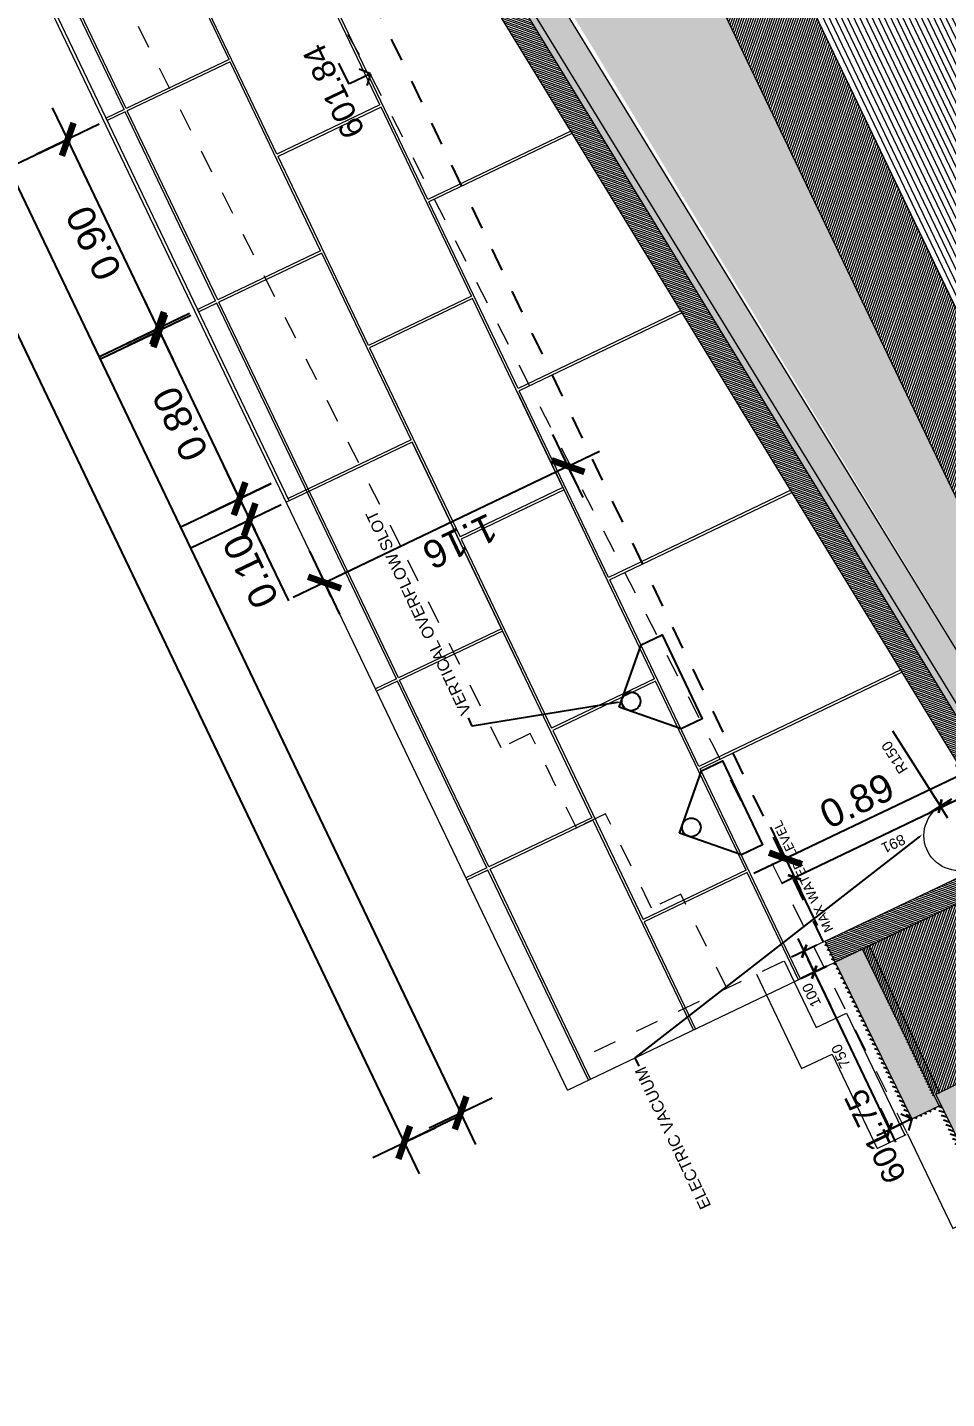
# Model space of a CAD drawing. Header units: metres. Extents: x 679304 to 680626, y 2747329 to 2750056.
# Drawn here: x 679438.01 to 679441.96, y 2747419.99 to 2747425.88 of the extents above; entities that cross this region are included whole.
import ezdxf
from ezdxf import colors
from ezdxf.entities.mleader import LeaderData, LeaderLine
from ezdxf.enums import TextEntityAlignment as Align
from ezdxf.math import Vec2, Vec3

# ---------------------------------------------------------------- set-up
doc = ezdxf.new("R2010")
doc.units = ezdxf.units.M
for name, pattern in [('Dash_2_', [0.25, 0.125, -0.125]), ('DASHEDX2', [1.5, 1, -0.5]), ('TRAZOS2', [9.524999999999999, 6.349999999999999, -3.174999999999999])]:
    doc.linetypes.add(name, pattern=pattern)
for name, color, linetype in [('00_WF_Return', 150, 'Continuous'), ('00_WF_Supply', 170, 'Continuous'), ('01-TX', 7, 'Continuous'), ('01-TX-Dimensions_1-25', 157, 'Continuous'), ('01-TX-Dimensions_1-50', 157, 'Continuous'), ('02-L-Water Level', 140, 'Continuous'), ('COTAUX', 7, 'Continuous')]:
    doc.layers.add(name, color=color, linetype=linetype)
for name, color, linetype, lineweight in [('02-L-projecció', 6, 'Continuous', 5), ('02-L-seccionat', 4, 'Continuous', 5), ('1-CM', 7, 'Continuous', 0), ('3-TR Formigó', 252, 'Continuous', 0), ('3-TR terra compactada', 45, 'Continuous', 0)]:
    doc.layers.add(name, color=color, linetype=linetype, lineweight=lineweight)
for name, color, linetype, lineweight, true_color in [('02-L-projecció 2', 251, 'Continuous', 5, 0x636363), ('03-TR-Paviment_08_Natural Stone Bleachers', 253, 'Continuous', 5, 0xafad9d), ('3-TR D formigó', 251, 'Continuous', 5, 0x666666), ('3-TR tot_u', 8, 'Continuous', 5, 0x787878)]:
    doc.layers.add(name, color=color, linetype=linetype, lineweight=lineweight, true_color=true_color)
doc.layers.add('EIT_3 TR sorra', color=9, linetype='Continuous', true_color=0xd8ceb0)
doc.styles.add('E200', font='verdana.ttf', dxfattribs={"height": 0.4})
doc.styles.get("Standard").update_dxf_attribs({"font": 'arial.ttf'})
doc.dimstyles.new('E20', dxfattribs={"dimscale": 0.03, "dimtxt": 1.5, "dimasz": 0.2, "dimexe": 0.1, "dimexo": 2.5, "dimgap": 1, "dimtad": 1, "dimdec": 0, "dimlfac": 1000, "dimzin": 0, "dimdsep": 46, "dimtxsty": 'Standard', "dimblk1": 'LINCOT200', "dimblk2": 'LINCOT200', "dimsah": 1, "dimcen": 0.1, "dimdle": 0.1, "dimclrt": 256, "dimadec": 0, "dimazin": 0, "dimtfac": 0.0153846153846154, "dimtdec": 0, "dimtofl": 0, "dimtmove": 0, "dimatfit": 3, "dimldrblk": 'LINCOT200', "dimfxl": 1, "dimtolj": 1, "dimtzin": 0, "dimarcsym": 0})
doc.dimstyles.new('E50', dxfattribs={"dimscale": 0.03, "dimtxt": 4, "dimasz": 0.5, "dimexe": 0.1, "dimexo": 15, "dimgap": 1, "dimtad": 1, "dimzin": 0, "dimdsep": 46, "dimtxsty": 'Standard', "dimblk1": 'LINCOT200', "dimblk2": 'LINCOT200', "dimsah": 1, "dimcen": 0.1, "dimdle": 0.1, "dimclrt": 256, "dimadec": 0, "dimazin": 0, "dimtfac": 0.0153846153846154, "dimtofl": 0, "dimtmove": 0, "dimatfit": 3, "dimldrblk": 'LINCOT200', "dimfxl": 1, "dimtolj": 1, "dimtzin": 0, "dimarcsym": 0})

# ---------------------------------------------------------------- blocks, each defined once
blk = doc.blocks.new('View P1')
at = {"layer": '02-L-Water Level', "linetype": 'Dash_2_', "ltscale": 0.35}
h = blk.add_hatch(dxfattribs=at)
h.set_pattern_fill('ANSI31', color=256, scale=0.005, angle=-1.44041e-10)
h.set_pattern_definition([(44.99999999985592, (6.385492097819223, 7.35263758540011), (-0.0112253201513082, 0.0112253201513647), [])])
h.paths.add_polyline_path([(7.620479269482103, 5.202912921014165), (8.070176804671064, 5.207383471223032), (8.07014343352057, 5.345918981971657), (8.520176215330139, 5.350259683009674), (8.520143198082224, 5.488745671378886), (8.970175974303856, 5.493086377772009), (8.970142956590278, 5.631572366374051), (9.42017573514022, 5.635913069973206), (9.420142717892304, 5.774399058575248), (9.870175498770548, 5.778739760777419), (9.870142481522635, 5.9172257489138), (10.32017526240088, 5.921566451115971), (10.32014224515296, 6.060052439252352), (11.16980552704021, 6.066770664174212), (11.16980657657585, 6.073745671807294), (10.31368651730008, 6.073745671341633), (10.3136865159031, 5.93874567156515), (9.863686516648158, 5.938745672030812), (9.863686518045142, 5.793745672012185), (9.413686515996233, 5.793745671546524), (9.41368651506491, 5.648745671993559), (8.963686515809968, 5.648745671527898), (8.963686518603936, 5.50374567127644), (8.513686514692381, 5.503745671509271), (8.513686513761058, 5.358745671956306), (8.0636865159031, 5.358745671723475), (8.063686516834421, 5.213745672403341), (7.612072023912332, 5.213694491889327), (7.611830907767648, 5.064055374103899), (7.620512287132441, 5.064187673153355)])
at = {"layer": '03-TR-Paviment_08_Natural Stone Bleachers'}
h = blk.add_hatch(dxfattribs=at)
h.set_pattern_fill('DASH', color=256, scale=0.0011, angle=233.4975340776049, style=0, double=1)
h.set_pattern_definition([(233.4975340776048, (6.900343364104628, 4.688292963197454), (0.000729841264191, -0.0048849200842065), [0.0034925, -0.0034925])])
h.paths.add_polyline_path([(10.32047783769667, 6.059633814496919), (10.32047805516049, 5.930064417421817), (11.070062934421, 5.936472024070098), (11.07006293348968, 6.066685746191069)])
h = blk.add_hatch(dxfattribs=at)
h.set_pattern_fill('DASH', color=256, scale=0.0011, angle=233.4975340776049, style=0, double=1)
h.set_pattern_definition([(233.4975340776048, (6.450343600939959, 4.545466272858902), (0.000729841264191, -0.0048849200842065), [0.0034925, -0.0034925])])
h.paths.add_polyline_path([(9.870478074997663, 5.916807124158367), (9.870478291530162, 5.787237727083265), (10.37158815935254, 5.791579478420317), (10.37045930605382, 5.92157457745634)])
at = {"layer": '3-TR D formigó'}
h = blk.add_hatch(dxfattribs=at)
h.set_pattern_fill('_USER', color=256, scale=0.008, angle=45.00369072610001, pattern_type=0)
h.set_pattern_definition([(45.0036907260999, (1.065019329544156, 7.281242575729265), (-0.0056572186258453, 0.0056564898496672), [])])
h.paths.add_polyline_path([(11.06988786999136, 6.066684098914265), (11.16988787101582, 6.066684098681434), (11.16988787194714, 5.175847615813836), (15.37871509697288, 5.611319712596014), (29.82757349871099, 7.331242577871307), (29.9132946911268, 7.332952586235478), (29.91329469066113, 7.240740440553054), (15.38976698648184, 5.511929299682378), (11.0698878695257, 5.064977574627846)])
at = {"layer": '3-TR Formigó'}
h = blk.add_hatch(dxfattribs=at)
h.set_pattern_fill('ANSI31', color=256, scale=0.003, angle=90, style=0)
h.set_pattern_definition([(135, (0, 0), (-0.0067351920908019, -0.0067351920908019), [])])
h.paths.add_polyline_path([(10.37042930629104, 5.936314188642427), (10.37138042366132, 5.761579691665247), (2.721591828856617, 3.33352572331205), (2.220879021566361, 3.333998373476788), (2.220548637211322, 2.633998685050755), (3.171591598540544, 2.633998685283586), (3.171591598540544, 3.266520275967195), (10.46590279601514, 5.58319235430099), (10.72050921013579, 5.58319235430099), (10.7205092087388, 4.736846190411597), (10.06946854665875, 4.736846192041411), (10.06946854479611, 4.386846191016957), (16.19224042538553, 4.386846191016957), (16.19224042491987, 4.73684619157575), (11.06946854433044, 4.736846190644428), (11.06988786999136, 5.93559415009804), (11.06970717618242, 5.935575471026822)])
at = {"layer": '3-TR terra compactada'}
h = blk.add_hatch(dxfattribs=at)
h.set_pattern_fill('LINE', color=256, scale=0.0075, angle=-115.5575462493455, style=0)
h.set_pattern_definition([(3.663787885e-05, (-26.97329562623054, -17.13623808929696), (-1.52269416e-08, 0.0238124999999951), [])])
h.paths.add_polyline_path([(34.41064929263666, 6.984919e-10), (34.41064929263666, 7.090219076024368), (29.92329468252137, 7.011460061883553), (29.92329468298704, 6.260207292158156), (27.12664042413235, 6.260207292158156), (27.12664042413235, 5.60941800288856), (21.65944042569027, 5.60941800312139), (21.65944042569027, 4.958628713386133), (16.19224042538553, 4.958628713851794), (16.19224042538553, 4.386846190784126), (10.06946854665875, 4.386846198001876), (10.06946854665875, 4.736846192041411), (10.72050920827314, 4.736846190877258), (10.72050921013579, 5.583192354766651), (10.46590279601514, 5.58319235430099), (3.171591598540544, 3.266520275967195), (3.171591598540544, 2.633998685283586), (2.220548637211322, 2.633998685050755), (2.220548637211322, 3.232379126129671), (2.219900731928646, 3.162678002379834), (1.845596873201429, 3.162678002147004), (-1.3969839e-09, 3.198383478680625), (0, 0)])
at = {"layer": '3-TR tot_u'}
h = blk.add_hatch(dxfattribs=at)
h.set_pattern_fill('AR-CONC', color=256, scale=0.00025, angle=90.26570526807288)
h.set_pattern_definition([(140.2657052680728, (0, 0), (0.003773512051171, 0.045564156536275), [0.0047625, -0.0523874999999999]), (85.2657052680729, (0, 0), (-0.0477228381134497, -0.0090322630912406), [0.00381, -0.0419101460424999]), (190.7171499680728, (0.0003144596703351, 0.0037970009725541), (-0.0439493241147581, 0.0365318933338943), [0.0040475022, -0.04452256115]), (136.4499052680729, (-0.0126998615451157, -5.88952098042e-05), (0.0101961924517977, 0.0678177734358656), [0.00714375, -0.0785812499999999]), (186.9012628780729, (-0.0118501875549555, 0.0055925811175257), (-0.0621311013960862, 0.059063540904658), [0.006071255785, -0.06678390204]), (81.44985643807293, (-0.0126998615451157, -5.88952098042e-05), (-0.0621311013930546, 0.0590635409080406), [0.0057149917675, -0.06286493298]), (111.2657052680728, (-0.0095543446950614, 0.0063057604711503), (0.0253902499171418, 0.0380217517896624), [0.0047625, -0.0523875]), (56.26570526807292, (-0.0095543446950614, 0.0063057604711503), (-0.0461181468089604, 0.0152368019337122), [0.00381, -0.0419099999999999]), (161.7171502680728, (-0.0074384910985827, 0.0094742397777736), (-0.0207278971290925, 0.0532585536377575), [0.0040475022, -0.0445224843999999]), (127.7657052680729, (0, 0), (-0.0211421131998809, 0.0006741133053304), [0, -0.0414019999999999, 0, -0.0425449999999999, 0, -0.0420687499999999]), (97.76570526807284, (0, 0), (-0.0251223420261615, 0.0165885912730877), [0, -0.024257, 0, -0.0404494999999999, 0, -0.01603375]), (57.76570526807287, (6.56698830426e-05, -0.0141603478696197), (0.0012749731281465, 0.0339039259358338), [0, -0.015875, 0, -0.0495299999999999, 0, -0.0657224999999999]), (47.76570526807288, (9.51159745455e-05, -0.0205102793406695), (-0.0065282885337372, 0.037002418844486), [0, -0.0206375, 0, -0.032893, 0, -0.0466725])])
h.paths.add_polyline_path([(29.91328940121457, 7.091812344035133), (29.91328144446015, 7.212658569449558), (15.39284863416105, 5.484215829055756), (11.06957543129101, 5.037311527179554), (11.06953251361847, 4.916667651152238), (15.40611090371385, 5.36494733323343)])
h = blk.add_hatch(dxfattribs=at)
h.set_pattern_fill('AR-CONC', color=256, scale=0.0008, angle=90.26570526807288)
h.set_pattern_definition([(140.2657052680728, (0, -0.0199999997857958), (0.0120752385637473, 0.1458053009160799), [0.01524, -0.1676399999999996]), (85.2657052680729, (0, -0.0199999997857958), (-0.152713081963039, -0.0289032418919699), [0.012192, -0.1341124673359998]), (190.7171499680728, (0.0010062674991786, -0.007849597139284), (-0.1406378371672258, 0.1169020586684617), [0.01295200704, -0.14247219568]), (136.4499052680729, (-0.0406395616009832, -0.0201884640846402), (0.0326278158457525, 0.21701687499477), [0.02286, -0.2514599999999996]), (186.9012628780729, (-0.0379205998033285, -0.0021037405822426), (-0.1988195244674759, 0.1890033308949055), [0.019428018512, -0.213708486528]), (81.44985643807293, (-0.0406395616009832, -0.0201884640846402), (-0.1988195244577748, 0.1890033309057298), [0.018287973656, -0.201167785536]), (111.2657052680728, (-0.0305739045143128, 0.0001784332562238), (0.0812487997348539, 0.1216696057269197), [0.01524, -0.16764]), (56.26570526807292, (-0.0305739045143128, 0.0001784332562238), (-0.1475780697886732, 0.0487577661878792), [0.012192, -0.1341119999999998]), (161.7171502680728, (-0.0238031707704067, 0.0103175670374185), (-0.0663292708130959, 0.1704273716408242), [0.01295200704, -0.1424719500799997]), (127.7657052680729, (0, -0.0199999997857958), (-0.0676547622396188, 0.0021571625770572), [0, -0.1324863999999998, 0, -0.1361439999999998, 0, -0.1346199999999998]), (97.76570526807284, (0, -0.0199999997857958), (-0.0803914944837167, 0.0530834920738807), [0, -0.0776223999999999, 0, -0.1294383999999997, 0, -0.051308]), (57.76570526807287, (0.0002101385034621, -0.0653131126891822), (0.0040799140100688, 0.1084925629946682), [0, -0.0508, 0, -0.1584959999999998, 0, -0.2103119999999998]), (47.76570526807288, (0.0003043711185455, -0.085632893955335), (-0.020890523307959, 0.1184077403023553), [0, -0.06604, 0, -0.1052576, 0, -0.149352])])
h.paths.add_polyline_path([(26.62664042552933, 5.959418002981692), (26.62664042506367, 6.610207291785627), (29.92329468205571, 6.610207293415442), (29.92329468205571, 6.991635184502229), (29.91329469159246, 6.991460061864927), (29.91328940121457, 7.091812344035133), (15.40611090231687, 5.344947333214804), (11.06953251361847, 4.916667651152238), (11.06946854433044, 4.73684619157575), (15.69224042585119, 4.736846193904057), (15.69224042538553, 5.308628713479265), (21.15944042615593, 5.308628713944926), (21.1594404252246, 5.959418002748861)])
at = {"layer": 'EIT_3 TR sorra'}
h = blk.add_hatch(dxfattribs=at)
h.set_pattern_fill('ANSI36', color=256, scale=0.001075, angle=0.6283595741102836, style=0, double=1)
h.set_pattern_definition([(45.62835957411023, (1.065019329544156, 7.281242575729265), (0.0017371882011194, 0.0066564220950894), [0.0085328125, -0.0017065625, 0, -0.0017065625])])
h.paths.add_polyline_path([(11.06989003578201, 5.064977798843756), (11.06956831598654, 5.03731079143472), (15.39284863416105, 5.484215829055756), (29.91328144446015, 7.212658569449558), (29.91329469066113, 7.240740440553054), (15.38976698648184, 5.511929299682378)])
h = blk.add_hatch(dxfattribs=at)
h.set_pattern_fill('ANSI36', color=256, scale=0.001075, angle=-0.0699202000800795, style=0, double=1)
h.set_pattern_definition([(44.93007979991986, (9.132890548091382, 7.609025154961273), (0.00181818086998, 0.0066347566856774), [0.0085328125000001, -0.0017065625, 0, -0.0017065625])])
h.paths.add_polyline_path([(10.32047633174807, 5.921147527871653), (10.37045930512249, 5.921574575593695), (10.3706043693237, 5.904869453748688), (11.07006293535232, 5.904161379905417), (11.070062934421, 5.936472024070098), (10.32047805516049, 5.930064417887479)])
at = {"layer": '02-L-projecció', "linetype": 'TRAZOS2', "ltscale": 0.01, "flags": 128}
blk.add_lwpolyline([(10.27013304131105, 6.103990859119221), (12.14889832306653, 6.137579037575051), (15.37425452005118, 6.220831928076222), (30.03857161896303, 7.340831927722319)], dxfattribs=at)
at = {"layer": '02-L-projecció'}
for points in [[(29.91328144446015, 7.212658569449558), (15.39284863416105, 5.484215829055756), (11.06886179745197, 5.03723775758408)], [(29.91328940121457, 7.091812344035133), (15.40611090371385, 5.36494733323343), (11.06952540017664, 4.916666915407404)], [(10.27013304131105, 6.103990859119221), (9.82013304112479, 6.103990859119221), (9.820133041590452, 5.958990859566256), (9.37013304233551, 5.958990858634933), (9.370133040938526, 5.81431568483822)]]:
    blk.add_lwpolyline(points, dxfattribs=at)
blk.add_circle((11.33138505695387, 5.352543014800176), 0.1499999999999999, dxfattribs=at)
at = {"layer": '02-L-projecció 2'}
for points in [[(11.06984042562544, 7.341242575319483), (11.06984042329713, 6.066684098681434)], [(11.06984042655676, 7.341138346353545), (29.91329469066113, 7.341242576949298)], [(11.06984042655676, 7.341138346353545), (11.06984042562544, 7.326138345757499)], [(12.06984043633565, 7.241144784726202), (12.06984043680131, 7.341143877943977)], [(12.08104043640196, 7.241145190550014), (12.08104043640196, 7.341143939876928)], [(12.96984043298289, 7.241177382180467), (12.96984043344855, 7.341148856095969)], [(12.98104043211788, 7.241177787538617), (12.98104043211788, 7.34114891802892)], [(13.86983951367438, 7.326156479539349), (13.86983951088041, 7.341153834480792)], [(13.86983959376812, 7.326156479539349), (27.16390963364393, 7.326242576120421)], [(13.86984042497352, 6.741242577088996), (13.86984042543918, 7.326156479539349)], [(13.88104042690247, 6.741242577554658), (13.88104042736813, 7.326156551716849)], [(14.76984042627737, 7.241242577088996), (14.76984042581171, 7.326242576586082)], [(14.78104042587801, 7.241242577088996), (14.78104042587801, 7.326242577051743)], [(15.68104042625054, 7.241242577088996), (15.68104042485356, 7.326242576586082)], [(15.69224042491987, 7.241242577088996), (15.69224042491987, 7.326242577051743)], [(11.06984042655676, 7.241108565591275), (12.06984043633565, 7.241144784726202)], [(11.06984042702243, 7.231242575449869), (12.06984043680131, 7.23124257591553)], [(12.06984043680131, 6.741242577088996), (12.06984043680131, 7.23124257591553)], [(12.08104043640196, 7.241145190550014), (12.96984043298289, 7.241177382180467)], [(12.08104043640196, 6.741242577088996), (12.08104043640196, 7.23124257591553)], [(12.08104043640196, 7.23124257591553), (12.96984043344855, 7.231242576614022)], [(12.96984043251723, 6.741242577088996), (12.96984043344855, 7.231242576381191)], [(12.9810404330492, 7.241177787771448), (14.76984042627737, 7.241242577088996)], [(12.98104043211788, 6.741242577554658), (12.98104043211788, 7.231242576381191)], [(12.98104043211788, 7.231242576381191), (14.76984042581171, 7.231242577079683)], [(14.76984042534605, 6.741242577088996), (14.76984042581171, 7.231242577079683)], [(14.78104042494669, 7.231242577312514), (15.68104042531922, 7.231242577312514)], [(14.78104042494669, 6.741242577088996), (14.78104042494669, 7.231242577312514)], [(14.78104042587801, 7.241242577088996), (15.68104042625054, 7.241242577088996)], [(15.68104042531922, 6.741242577088996), (15.68104042531922, 7.231242577312514)], [(15.69224042491987, 7.241242577088996), (16.5922404252924, 7.241242577088996)], [(15.69224042585119, 6.741242577554658), (15.69224042771384, 7.231242577778175)], [(15.69224042771384, 7.231242577778175), (16.5922404252924, 7.231242577312514)], [(12.06984043680131, 6.741242576623335), (11.06984042469412, 6.741204931633546)], [(11.58064042683691, 6.73124257591553), (11.06984042469412, 6.731223084731027)], [(11.58064042683691, 6.241242575692012), (11.58064042683691, 6.73124257591553)], [(11.59184042876586, 6.241242576623335), (11.59184042876586, 6.73124257591553)], [(12.49184042634442, 6.73124257591553), (11.5918404283002, 6.731242574984207)], [(12.96984043251723, 6.741242576856166), (12.08104043919593, 6.741242577554658)], [(12.49184042634442, 6.241242576157674), (12.49184042587876, 6.731242576846852)], [(12.50304042734206, 6.241242576623335), (12.50304042641073, 6.731242576381191)], [(13.40304042585194, 6.731242577312514), (12.50304042873904, 6.731242576381191)], [(12.98104043211788, 6.741242576623335), (13.86984042916447, 6.741242577554658)], [(13.40304042585194, 6.241242576623335), (13.40304042585194, 6.731242577312514)], [(14.31424042535946, 6.731242577778175), (13.41424042638391, 6.731242576846852)], [(13.41424042545259, 6.241242577088996), (13.41424042591825, 6.731242576846852)], [(13.88104042690247, 6.741242577554658), (14.76984042534605, 6.741242577088996)], [(14.31424042535946, 6.241242577787488), (14.31424042535946, 6.731242577778175)], [(14.32544042496011, 6.731242577312514), (15.22544042486697, 6.731242577312514)], [(14.32544042496011, 6.24124257848598), (14.32544042589143, 6.731242577778175)], [(14.78104042494669, 6.741242577088996), (15.68104042531922, 6.741242577088996)], [(15.22544042486697, 6.241242578020319), (15.22544042486697, 6.731242577778175)], [(15.23664042633027, 6.241242578020319), (15.23664042493328, 6.731242577778175)], [(15.2366404258646, 6.731242577312514), (16.13664042484015, 6.731242577079683)], [(15.69224042585119, 6.741242577554658), (16.5922404252924, 6.741242577088996)], [(11.06984042422846, 6.393666034797206), (10.71995513280853, 6.393666034098714), (10.71995513513684, 6.248666033847257), (10.26995513169095, 6.248666034545749), (10.26995513169095, 6.110330363269895)], [(11.06984042562544, 6.261666034581139), (10.85195513255894, 6.261666034115478), (10.85195513395592, 6.116666033165529), (10.26995513122529, 6.116666034329682)], [(11.0698404237628, 6.241242577554658), (11.58064042637124, 6.241242577787488)], [(11.0698404237628, 6.231242578243836), (12.06984043633565, 6.231242578709498)], [(11.59184042876586, 6.241242577088996), (12.49184042587876, 6.241242576157674)], [(12.0698404381983, 5.268962445901706), (12.06984043633565, 6.231242578709498)], [(12.08104043640196, 5.270121269160881), (12.08104043873027, 6.231242579175159)], [(12.08104043873027, 6.231242579175159), (12.96984043251723, 6.231242578709498)], [(12.50304042594507, 6.241242578020319), (13.40304042585194, 6.241242578020319)], [(12.96984043251723, 5.362082183128222), (12.96984043251723, 6.231242578709498)], [(12.98104043165222, 5.363241006387397), (12.98104043211788, 6.231242577778175)], [(12.98104043491185, 6.231242578709498), (13.86984043428674, 6.231242578709498)], [(13.41424042778089, 6.241242578020319), (14.31424042535946, 6.241242577787488)], [(13.86984042823314, 5.455201919889077), (13.86984042823314, 6.231242578243836)], [(13.88104042923078, 6.231242577778175), (14.76984042488038, 6.231242578243836)], [(13.88104042829946, 5.456360743613913), (13.88104042969644, 6.231242578709498)], [(14.32544042496011, 6.24124257848598), (15.22544042486697, 6.241242578020319)], [(14.76984042488038, 5.548321657115593), (14.76984042488038, 6.231242578243836)], [(14.78104042541235, 6.231242577778175), (15.68104042485356, 6.231242577778175)], [(14.78104042541235, 5.549480480840429), (14.78104042541235, 6.231242578243836)], [(15.23664042633027, 6.241242578020319), (16.13664042484015, 6.241242577787488)]]:
    blk.add_lwpolyline(points, dxfattribs=at)
at = {"layer": '02-L-projecció 2', "linetype": 'TRAZOS2', "ltscale": 0.01}
for points in [[(11.1698704645969, 6.534318688092753), (11.61999126058072, 6.538218674482777), (11.61995441839099, 6.677146107656881), (12.06999102095142, 6.681045311735942), (12.06995417829603, 6.819972802186384), (12.52129834750667, 6.824270641198381), (12.5199626320973, 6.962750524980947), (13.48763865791261, 6.978327420307323), (29.91329469159246, 7.331263793399557)], [(11.16988787148148, 6.066684098681434), (11.16988787148148, 7.231242575449869)], [(11.16987569956109, 6.393666034797206), (11.06984042422846, 6.393666034797206)], [(11.16988061321899, 6.261666034581139), (11.06984042562544, 6.261666034581139)]]:
    blk.add_lwpolyline(points, dxfattribs=at)
at = {"layer": '02-L-seccionat'}
for points in [[(11.06988786999136, 6.066684098914265), (11.16988787101582, 6.066684098681434), (11.16988787194714, 5.175847615813836), (15.37871509697288, 5.611319712596014), (29.82757349871099, 7.331242577871307), (29.9132946911268, 7.332952586235478), (29.91329469066113, 7.240740440553054), (15.38976698648184, 5.511929299682378), (11.0698878695257, 5.064977574627846)], [(10.32047783769667, 6.059633814496919), (10.32047805516049, 5.930064417421817), (11.070062934421, 5.936472024070098), (11.07006293348968, 6.066685746191069)], [(9.870478074997663, 5.916807124158367), (9.870478291530162, 5.787237727083265), (10.37158815935254, 5.791579478420317), (10.37045930605382, 5.92157457745634)]]:
    blk.add_lwpolyline(points, close=True, dxfattribs=at)
for points in [[(15.69224042585119, 4.736846193904057), (11.06946854433044, 4.73684619157575), (11.06988786999136, 5.915595650905743)], [(2.220548637211322, 3.33399868523702), (2.220548637211322, 2.633998685050755), (3.171591598540544, 2.633998685283586), (3.171591598540544, 3.266520275967195), (10.46590279601514, 5.58319235430099), (10.72050921013579, 5.583192354766651), (10.72050920827314, 4.736846190877258), (10.06946854665875, 4.736846192041411), (10.06946854433045, 4.386846191016957), (16.19224042538553, 4.386846190784126)]]:
    blk.add_lwpolyline(points, dxfattribs=at)
at = {"layer": '02-L-Water Level', "linetype": 'Dash_2_', "ltscale": 0.35, "flags": 128}
blk.add_lwpolyline([(11.16962469124701, 6.073784104082733), (15.75122801279, 6.073798722090677), (27.16390963317826, 7.014172795927152)], dxfattribs=at)
at = {"layer": '1-CM'}
for points in [[(10.32047805516049, 5.930064417421817), (10.32047708611935, 5.925045449519529), (10.32051085447892, 5.921147825894877)], [(11.07006293348968, 5.904150915564969), (10.3706043693237, 5.904869453748688), (10.37045930512249, 5.921574575593695)]]:
    blk.add_lwpolyline(points, dxfattribs=at)
at = {"layer": '02-L-Water Level', "linetype": 'Dash_2_', "ltscale": 0.35, "style": 'E200'}
blk.add_text('MAX WATER LEVEL', height=0.04, rotation=0.02288773773017, dxfattribs=at).set_placement((11.19875654995645, 6.011862425898685))
blk = doc.blocks.new('LINCOT200')
for p, q in [((0, -9.999961704014426), (0, 10.00003829598554)), ((3.695e-13, 3.82959855756e-05), (10.00000000000051, 3.82959855756e-05))]:
    blk.add_line(p, q)
at = {"const_width": 1.875}
blk.add_lwpolyline([(3.535533801624467, -3.535495714255787), (-3.535533950636761, 3.535572157214076)], dxfattribs=at)
at = {"layer": 'COTAUX'}
blk.add_line((0, 0), (-1.249999999999914, 0), dxfattribs=at)
blk = doc.blocks.new('*D102')
at = {"layer": '01-TX-Dimensions_1-50', "color": 0, "lineweight": -2, "transparency": 16777216}
for p, q in [((679431.7919391491, 2747438.120536662), (679431.5376119965, 2747437.99891493)), ((679439.6201104984, 2747421.104293712), (679431.5467897232, 2747437.986676901)), ((679439.8782024661, 2747421.211088908), (679439.6238753113, 2747421.089467176))]:
    blk.add_line(p, q, dxfattribs=at)
at = {"layer": 'DEFPOINTS', "color": 0, "transparency": 16777216}
for p in [(679432.1979076213, 2747438.314674756), (679431.5403184532, 2747438.000209184), (679440.2841709381, 2747421.405227003)]:
    blk.add_point(p, dxfattribs=at)
at = {"layer": '01-TX-Dimensions_1-50', "color": 0, "lineweight": -2, "transparency": 16777216, "xscale": 0.015, "yscale": 0.015, "zscale": 0.015}
for p, rotation in [((679431.5403184532, 2747438.000209184), 115.5575828872426), ((679439.6265817682, 2747421.090761429), 295.5575828872426)]:
    blk.add_blockref('LINCOT200', p, dxfattribs=dict(at, rotation=rotation))
at = {"layer": '01-TX-Dimensions_1-50', "transparency": 16777216, "insert": (679434.9186975202, 2747430.724015738), "char_height": 0.12, "attachment_point": 5, "rotation": 115.55758288724267}
blk.add_mtext('\\A1;18.74', dxfattribs=at)
blk = doc.blocks.new('*D103')
at = {"layer": '01-TX-Dimensions_1-50', "color": 0, "lineweight": -2, "transparency": 16777216}
for p, q in [((679432.98677372, 2747435.656748367), (679432.9652928245, 2747435.646475992)), ((679432.9744705509, 2747435.634237964), (679439.8621746168, 2747421.231136368)), ((679439.8875142995, 2747421.226627145), (679439.8659394302, 2747421.216309831))]:
    blk.add_line(p, q, dxfattribs=at)
at = {"layer": 'DEFPOINTS', "color": 0, "transparency": 16777216}
for p in [(679433.3927421921, 2747435.850886462), (679440.2934827717, 2747421.42076524), (679439.8686458867, 2747421.217604085)]:
    blk.add_point(p, dxfattribs=at)
at = {"layer": '01-TX-Dimensions_1-50', "color": 0, "lineweight": -2, "transparency": 16777216, "xscale": 0.015, "yscale": 0.015, "zscale": 0.015}
for p, rotation in [((679432.9679992809, 2747435.647770247), 115.5575828872426), ((679439.8686458867, 2747421.217604085), 295.5575828872426)]:
    blk.add_blockref('LINCOT200', p, dxfattribs=dict(at, rotation=rotation))
at = {"layer": '01-TX-Dimensions_1-50', "transparency": 16777216, "insert": (679435.7171129362, 2747429.687454133), "char_height": 0.12, "attachment_point": 5, "rotation": 115.55758288724267}
blk.add_mtext('\\A1;16.00', dxfattribs=at)
blk = doc.blocks.new('*D111')
at = {"layer": '01-TX-Dimensions_1-50', "color": 0, "lineweight": -2, "transparency": 16777216}
for p, q in [((679439.297763372, 2747423.502704953), (679440.3165120087, 2747423.989880516)), ((679440.3592936666, 2747423.935187466), (679440.331338545, 2747423.993645329)), ((679439.3134804666, 2747423.435069361), (679439.2855253436, 2747423.493527226))]:
    blk.add_line(p, q, dxfattribs=at)
at = {"layer": 'DEFPOINTS', "color": 0, "transparency": 16777216}
for p in [(679440.1651555713, 2747424.34115594), (679440.33004429, 2747423.996351786), (679439.1193423717, 2747423.841037834)]:
    blk.add_point(p, dxfattribs=at)
at = {"layer": '01-TX-Dimensions_1-50', "color": 0, "lineweight": -2, "transparency": 16777216, "xscale": 0.015, "yscale": 0.015, "zscale": 0.015}
for p, rotation in [((679440.330044291, 2747423.996351785), 25.55758288724264), ((679439.2842310895, 2747423.496233683), 205.5575828872426)]:
    blk.add_blockref('LINCOT200', p, dxfattribs=dict(at, rotation=rotation))
at = {"layer": '01-TX-Dimensions_1-50', "transparency": 16777216, "insert": (679439.8663239277, 2747423.673428361), "char_height": 0.12, "attachment_point": 5, "rotation": 205.55758288724263}
blk.add_mtext('\\A1;1.16', dxfattribs=at)
blk = doc.blocks.new('*D113')
at = {"layer": '01-TX-Dimensions_1-50', "color": 0, "lineweight": -2, "transparency": 16777216}
for p, q in [((679440.1474031385, 2747426.094804637), (679442.5758736307, 2747427.256122981)), ((679442.5796384437, 2747427.241296444), (679444.4173363732, 2747423.398426639)), ((679442.1924121222, 2747422.317819192), (679444.4265140997, 2747423.386188611))]:
    blk.add_line(p, q, dxfattribs=at)
at = {"layer": 'DEFPOINTS', "color": 0, "transparency": 16777216}
for p in [(679439.7414346666, 2747425.900666543), (679444.423807643, 2747423.384894356), (679441.7864436501, 2747422.123681098)]:
    blk.add_point(p, dxfattribs=at)
at = {"layer": '01-TX-Dimensions_1-50', "color": 0, "lineweight": -2, "transparency": 16777216, "xscale": 0.015, "yscale": 0.015, "zscale": 0.015}
for p, rotation in [((679442.573167174, 2747427.254828726), 115.5575828872426), ((679444.423807643, 2747423.384894356), 295.5575828872426)]:
    blk.add_blockref('LINCOT200', p, dxfattribs=dict(at, rotation=rotation))
at = {"layer": '01-TX-Dimensions_1-50', "transparency": 16777216, "insert": (679443.4161491, 2747425.280486559), "char_height": 0.12, "attachment_point": 5, "rotation": 115.55758288724267}
blk.add_mtext('\\A1;4.29', dxfattribs=at)
blk = doc.blocks.new('*D114')
at = {"layer": '01-TX-Dimensions_1-50', "color": 0, "lineweight": -2, "transparency": 16777216}
for p, q in [((679442.0435281165, 2747422.745428612), (679442.0663388009, 2747422.697728449)), ((679441.2774952793, 2747422.317170381), (679442.0541007724, 2747422.688550723)), ((679441.2398580587, 2747422.36110573), (679441.2626687431, 2747422.313405568))]:
    blk.add_line(p, q, dxfattribs=at)
at = {"layer": 'DEFPOINTS', "color": 0, "transparency": 16777216}
for p in [(679442.0676330549, 2747422.695021993), (679442.2376662109, 2747422.33946014), (679441.433996153, 2747421.955137257)]:
    blk.add_point(p, dxfattribs=at)
at = {"layer": '01-TX-Dimensions_1-50', "color": 0, "lineweight": -2, "transparency": 16777216, "xscale": 0.015, "yscale": 0.015, "zscale": 0.015}
for p, rotation in [((679442.0676330549, 2747422.695021993), 25.55758285737536), ((679441.2639629971, 2747422.310699111), 205.5575828573754)]:
    blk.add_blockref('LINCOT200', p, dxfattribs=dict(at, rotation=rotation))
at = {"layer": '01-TX-Dimensions_1-50', "transparency": 16777216, "insert": (679441.5709531636, 2747422.558672622), "char_height": 0.12, "attachment_point": 5, "rotation": 25.55758285737537}
blk.add_mtext('\\A1;0.89', dxfattribs=at)
blk = doc.blocks.new('*D143')
at = {"layer": '01-TX-Dimensions_1-50', "color": 0, "lineweight": -2, "transparency": 16777216}
for p, q in [((679438.6702067109, 2747423.73716728), (679438.9169413818, 2747423.855158213)), ((679438.9261191081, 2747423.842920185), (679438.9563183668, 2747423.779769536)), ((679438.7133485094, 2747423.646952065), (679438.9600831802, 2747423.764942999)), ((679438.9627896368, 2747423.766237253), (679439.1294446987, 2747423.417739442))]:
    blk.add_line(p, q, dxfattribs=at)
at = {"layer": 'DEFPOINTS', "color": 0, "transparency": 16777216}
for p in [(679439.0761751829, 2747423.931305375), (679439.1193169814, 2747423.84109016), (679438.9627896368, 2747423.766237253)]:
    blk.add_point(p, dxfattribs=at)
at = {"layer": '01-TX-Dimensions_1-50', "color": 0, "lineweight": -2, "transparency": 16777216, "xscale": 0.015, "yscale": 0.015, "zscale": 0.015}
for p, rotation in [((679438.9196478383, 2747423.856452468), 115.5575829416763), ((679438.9627896368, 2747423.766237253), 295.5575829416763)]:
    blk.add_blockref('LINCOT200', p, dxfattribs=dict(at, rotation=rotation))
at = {"layer": '01-TX-Dimensions_1-50', "transparency": 16777216, "insert": (679438.9670144949, 2747423.545847222), "char_height": 0.12, "attachment_point": 5, "rotation": 115.55758294167629}
blk.add_mtext('\\A1;0.10', dxfattribs=at)
blk = doc.blocks.new('*D144')
at = {"layer": '01-TX-Dimensions_1-50', "color": 0, "lineweight": -2, "transparency": 16777216}
for p, q in [((679438.3250976285, 2747424.458836854), (679438.571831502, 2747424.576827281)), ((679438.9131756962, 2747423.869984412), (679438.5810092234, 2747424.564589248)), ((679438.6702066299, 2747423.737167449), (679438.9169405033, 2747423.855157875))]:
    blk.add_line(p, q, dxfattribs=at)
at = {"layer": 'DEFPOINTS', "color": 0, "transparency": 16777216}
for p in [(679438.731066181, 2747424.652974781), (679438.5745379591, 2747424.578121533), (679439.0761751824, 2747423.931305374)]:
    blk.add_point(p, dxfattribs=at)
at = {"layer": '01-TX-Dimensions_1-50', "color": 0, "lineweight": -2, "transparency": 16777216, "xscale": 0.015, "yscale": 0.015, "zscale": 0.015}
for p, rotation in [((679438.5745379591, 2747424.578121533), 115.5575591333992), ((679438.9196469605, 2747423.856452128), 295.5575591333992)]:
    blk.add_blockref('LINCOT200', p, dxfattribs=dict(at, rotation=rotation))
at = {"layer": '01-TX-Dimensions_1-50', "transparency": 16777216, "insert": (679438.6647541363, 2747424.177911881), "char_height": 0.12, "attachment_point": 5, "rotation": 115.55755913339917}
blk.add_mtext('\\A1;0.80', dxfattribs=at)
blk = doc.blocks.new('*D145')
at = {"layer": '01-TX-Dimensions_1-50', "color": 0, "lineweight": -2, "transparency": 16777216}
for p, q in [((679437.9319896394, 2747425.280877733), (679438.1787229743, 2747425.398868028)), ((679438.5632343495, 2747424.601757621), (679438.1879007007, 2747425.386629999)), ((679438.3202658284, 2747424.46894079), (679438.5669991631, 2747424.586931084))]:
    blk.add_line(p, q, dxfattribs=at)
at = {"layer": 'DEFPOINTS', "color": 0, "transparency": 16777216}
for p in [(679438.3379581113, 2747425.475015827), (679438.1814294307, 2747425.400162281), (679438.7262343004, 2747424.663078884)]:
    blk.add_point(p, dxfattribs=at)
at = {"layer": '01-TX-Dimensions_1-50', "color": 0, "lineweight": -2, "transparency": 16777216, "xscale": 0.015, "yscale": 0.015, "zscale": 0.015}
for p, rotation in [((679438.1814294307, 2747425.400162281), 115.5575829187357), ((679438.5697056195, 2747424.588225338), 295.5575829187357)]:
    blk.add_blockref('LINCOT200', p, dxfattribs=dict(at, rotation=rotation))
at = {"layer": '01-TX-Dimensions_1-50', "transparency": 16777216, "insert": (679438.2932292179, 2747424.954818826), "char_height": 0.12, "attachment_point": 5, "rotation": 115.55758291873573}
blk.add_mtext('\\A1;0.90', dxfattribs=at)
blk = doc.blocks.new('*D166')
at = {"layer": '01-TX-Dimensions_1-25', "color": 0, "lineweight": -2, "transparency": 16777216}
for p, q in [((679441.3663347409, 2747421.922780907), (679441.3417858665, 2747421.911041395)), ((679441.3470808311, 2747421.906922737), (679441.3849498415, 2747421.827733619)), ((679441.4093672171, 2747421.832759485), (679441.3848318928, 2747421.821026453)), ((679441.3875383494, 2747421.822320707), (679441.4570113594, 2747421.67704344))]:
    blk.add_line(p, q, dxfattribs=at)
at = {"layer": 'DEFPOINTS', "color": 0, "transparency": 16777216}
for p in [(679441.4339961527, 2747421.955137257), (679441.3875383494, 2747421.822320707), (679441.4770286289, 2747421.865115834)]:
    blk.add_point(p, dxfattribs=at)
at = {"layer": '01-TX-Dimensions_1-25', "color": 0, "lineweight": -2, "transparency": 16777216, "xscale": 0.006, "yscale": 0.006, "zscale": 0.006}
for p, rotation in [((679441.3444923231, 2747421.912335649), 115.5575828870524), ((679441.3875383494, 2747421.822320707), 295.5575828870525)]:
    blk.add_blockref('LINCOT200', p, dxfattribs=dict(at, rotation=rotation))
at = {"layer": '01-TX-Dimensions_1-25', "transparency": 16777216, "insert": (679441.3757768895, 2747421.724120911), "char_height": 0.045, "attachment_point": 5, "rotation": 115.55758288705248}
blk.add_mtext('\\A1;100', dxfattribs=at)
blk = doc.blocks.new('*D167')
at = {"layer": '01-TX-Dimensions_1-25', "color": 0, "lineweight": -2, "transparency": 16777216}
for p, q in [((679441.4091812043, 2747421.832951318), (679441.3846463979, 2747421.821218533)), ((679441.3899413625, 2747421.817099874), (679441.7082783704, 2747421.151415021)), ((679441.7391459366, 2747421.15952543), (679441.7081604217, 2747421.144707854))]:
    blk.add_line(p, q, dxfattribs=at)
at = {"layer": 'DEFPOINTS', "color": 0, "transparency": 16777216}
for p in [(679441.4768426165, 2747421.865307667), (679441.8068073486, 2747421.19188178), (679441.7108668785, 2747421.146002108)]:
    blk.add_point(p, dxfattribs=at)
at = {"layer": '01-TX-Dimensions_1-25', "color": 0, "lineweight": -2, "transparency": 16777216, "xscale": 0.006, "yscale": 0.006, "zscale": 0.006}
for p, rotation in [((679441.3873528546, 2747421.822512787), 115.5575828870524), ((679441.7108668785, 2747421.146002108), 295.5575828870525)]:
    blk.add_blockref('LINCOT200', p, dxfattribs=dict(at, rotation=rotation))
at = {"layer": '01-TX-Dimensions_1-25', "transparency": 16777216, "insert": (679441.5013176478, 2747421.461402742), "char_height": 0.045, "attachment_point": 5, "rotation": 115.55758288705248}
blk.add_mtext('\\A1;750', dxfattribs=at)
blk = doc.blocks.new('*D158')
at = {"layer": '01-TX-Dimensions_1-25', "color": 0, "lineweight": -2, "transparency": 16777216}
for p, q in [((679441.3080345383, 2747422.232447306), (679442.1008787702, 2747422.611593173)), ((679442.205309862, 2747422.407121553), (679442.1049974292, 2747422.616888138)), ((679441.401639804, 2747422.022798671), (679441.3013273715, 2747422.232565255))]:
    blk.add_line(p, q, dxfattribs=at)
at = {"layer": 'DEFPOINTS', "color": 0, "transparency": 16777216}
for p in [(679442.1062916827, 2747422.614181681), (679442.2376662106, 2747422.339460141), (679441.4339961526, 2747421.955137259)]:
    blk.add_point(p, dxfattribs=at)
at = {"layer": '01-TX-Dimensions_1-25', "color": 0, "lineweight": -2, "transparency": 16777216, "xscale": 0.006, "yscale": 0.006, "zscale": 0.006}
for p, rotation in [((679442.1062916832, 2747422.614181681), 25.55758288705247), ((679441.3026216254, 2747422.229858798), 205.5575828870525)]:
    blk.add_blockref('LINCOT200', p, dxfattribs=dict(at, rotation=rotation))
at = {"layer": '01-TX-Dimensions_1-25', "transparency": 16777216, "insert": (679441.7273113605, 2747422.374228021), "char_height": 0.045, "attachment_point": 5, "rotation": 205.55758288705246}
blk.add_mtext('\\A1;891', dxfattribs=at)
blk = doc.blocks.new('Cota altimetrica Seccion')
at = {"linetype": 'DASHEDX2', "ltscale": 0.5}
for points in [[(-2.3283064e-09, -9.313226e-10), (-2.3283064e-09, 2.027976872399448), (3.992623805417679, 2.027976872399448)], [(-4.6566129e-09, 1.1648815e-09), (-0.7729819858795964, 0.6959255700938233)], [(-2.3283064e-09, -9.313226e-10), (0.7729819788946771, 0.6959255679976192)]]:
    blk.add_lwpolyline(points, dxfattribs=at)
at = {"ltscale": 0.3}
blk.add_attdef('COTES', text='', height=2, dxfattribs=at).set_placement((-9.313226e-10, 3.499999999068677), align=Align.MIDDLE)
blk = doc.blocks.new('*D190')
at = {"layer": '01-TX-Dimensions_1-25', "color": 0, "lineweight": -2, "transparency": 16777216}
for p, q in [((679441.723132588, 2747422.858695189), (679441.9249936388, 2747422.540637848)), ((679442.0112937388, 2747422.410219856), (679442.0058808258, 2747422.407631348)), ((679442.0098815364, 2747422.406219146), (679442.0072930285, 2747422.411632058))]:
    blk.add_line(p, q, dxfattribs=at)
at = {"layer": 'DEFPOINTS', "color": 0, "transparency": 16777216}
for p in [(679441.9282087786, 2747422.535571991), (679442.0085872828, 2747422.408925601)]:
    blk.add_point(p, dxfattribs=at)
at = {"layer": '01-TX-Dimensions_1-25', "color": 0, "lineweight": -2, "transparency": 16777216, "xscale": 0.006, "yscale": 0.006, "zscale": 0.006, "rotation": 302.4020192238422}
blk.add_blockref('LINCOT200', (679441.9282087781, 2747422.535571993), dxfattribs=at)
at = {"layer": '01-TX-Dimensions_1-25', "transparency": 16777216, "insert": (679441.7326162674, 2747422.744890589), "char_height": 0.045, "attachment_point": 5, "rotation": 122.40201922384213}
blk.add_mtext('\\A1;R150', dxfattribs=at)
blk = doc.blocks.new('WF_R_Overflow')
at = {"layer": '00_WF_Return'}
blk.add_lwpolyline([(0.2999999995809048, 4.656613e-10), (0.1000000000931323, -0.1999999997206032), (0, -0.1999999997206032), (0, 0.2000000001862645), (0.1000000005587935, 0.1999999997206032)], close=True, dxfattribs=at)
blk.add_circle((0.2434314573183656, 0), 0.04, dxfattribs=at)

msp = doc.modelspace()

# ---------------------------------------------------------------- linework, layer by layer
at = {"layer": '02-L-projecció 2'}
for p, q in [((679440.1117097442, 2747424.315597624), (679440.5786174067, 2747423.339231852)), ((679439.6606336673, 2747424.099888626), (679440.1275413296, 2747423.123522855))]:
    msp.add_line(p, q, dxfattribs=at)

# ---------------------------------------------------------------- block references
at = {"rotation": 115.5575828872244}
msp.add_blockref('View P1', (679451.7259588618, 2747414.495475429), dxfattribs=at)
at = {"layer": '00_WF_Supply', "rotation": 205.5571433950462}
for p in [(679440.8204675483, 2747423.090755837), (679441.0793141905, 2747422.549462557)]:
    msp.add_blockref('WF_R_Overflow', p, dxfattribs=at)
at = {"layer": '01-TX-Dimensions_1-50', "ltscale": 0.3, "xscale": 0.05, "yscale": 0.05, "zscale": 0.05, "rotation": 115.5802839659841}
for p, values in [((679439.4810919571, 2747425.681613565), {'COTES': '601.84'}), ((679441.8068073479, 2747421.19188178), {'COTES': '601.75'})]:
    msp.add_blockref('Cota altimetrica Seccion', p, dxfattribs=at).add_auto_attribs(values)

# ---------------------------------------------------------------- dimensions: what is measured, and where the dimension line sits
at = {"layer": '01-TX-Dimensions_1-25'}
dim = msp.add_radius_dim(center=(679442.0085872828, 2747422.408925601), mpoint=(679441.9282087786, 2747422.535571991), dimstyle='E20', dxfattribs=at)
dim.commit()
dim.dimension.update_dxf_attribs({"geometry": '*D190', "text_midpoint": (679441.7773442015, 2747422.773278009), "dimtype": 164})
for base, p1, p2, angle, picture, middle in [((679442.1062916827, 2747422.614181681), (679441.4339961524, 2747421.955137258), (679442.2376662105, 2747422.33946014), 205.5575828870524, '*D158', (679441.7273113609, 2747422.374228021)), ((679441.3875383494, 2747421.822320707), (679441.4339961528, 2747421.955137257), (679441.4770286294, 2747421.865115835), 115.5575828870524, '*D166', (679441.3757768897, 2747421.724120911)), ((679441.7108668785, 2747421.146002108), (679441.4768426166, 2747421.865307667), (679441.8068073486, 2747421.19188178), 115.5575828870524, '*D167', (679441.5013176479, 2747421.461402741))]:
    dim = msp.add_linear_dim(base=base, p1=p1, p2=p2, angle=angle, dimstyle='E20', dxfattribs=at)
    dim.commit()
    dim.dimension.update_dxf_attribs({"geometry": picture, "text_midpoint": middle})
at = {"layer": '01-TX-Dimensions_1-50'}
for base, p1, p2, angle, picture, middle, dimtype in [((679431.5403184532, 2747438.000209184), (679440.2841709381, 2747421.405227002), (679432.1979076213, 2747438.314674756), 115.5575828872428, '*D102', (679435.0010358276, 2747430.763390723), 160), ((679439.8686458867, 2747421.217604085), (679433.3927421921, 2747435.850886461), (679440.2934827717, 2747421.420765239), 115.5575828872428, '*D103', (679435.7994512438, 2747429.726829118), 160), ((679444.423807643, 2747423.384894356), (679439.7414346661, 2747425.900666542), (679441.7864436501, 2747422.123681098), 115.5575828872428, '*D113', (679443.4984874075, 2747425.319861544), 160), ((679440.33004429, 2747423.996351786), (679439.119342371, 2747423.841037833), (679440.1651555708, 2747424.341155938), 205.5575828872426, '*D111', (679439.8269489433, 2747423.755766669), 160), ((679442.0676330549, 2747422.695021993), (679441.433996153, 2747421.955137257), (679442.2376662109, 2747422.33946014), 25.5575829081838, '*D114', (679441.6103281477, 2747422.476334314), 161)]:
    dim = msp.add_linear_dim(base=base, p1=p1, p2=p2, angle=angle, dimstyle='E50', dxfattribs=at)
    dim.commit()
    dim.dimension.update_dxf_attribs({"geometry": picture, "text_midpoint": middle, "dimtype": dimtype})
for p1, p2, distance, picture, middle in [((679438.7262343001, 2747424.663078885), (679438.3379581113, 2747425.475015828), 0.17350585388367673, '*D145', (679438.2932292179, 2747424.954818826)), ((679439.0761751824, 2747423.931305374), (679438.7310661813, 2747424.65297478), 0.1735053110267305, '*D144', (679438.6647541363, 2747424.177911881)), ((679439.0761751826, 2747423.931305374), (679439.1193169809, 2747423.84109016), -0.17350437217506517, '*D143', (679438.9670144949, 2747423.545847222))]:
    dim = msp.add_aligned_dim(p1=p1, p2=p2, distance=distance, dimstyle='E50', override={"dimtad": 4}, dxfattribs=at)
    dim.commit()
    dim.dimension.update_dxf_attribs({"geometry": picture, "text_midpoint": middle})

# ---------------------------------------------------------------- leaders
at = {"layer": '01-TX'}
ml = msp.add_multileader_mtext('Standard', dxfattribs=at)
ml.set_content('VERTICAL OVERFLOW SLOT', color=256)
ml.set_leader_properties()
ml.build(insert=Vec2(0, 0))
ml.multileader.update_dxf_attribs({"dogleg_length": 0.0769230769230769, "arrow_head_size": 0.0192307692307692})
ctx = ml.context
ctx.base_point, ctx.char_height, ctx.arrow_head_size, ctx.landing_gap_size, ctx.plane_origin, ctx.plane_x_axis, ctx.plane_y_axis = Vec3(679439.9022086626, 2747422.914344197), 0.05, 0.0192307692307692, 0.0192307692307692, Vec3(679440.2855845022, 2747421.452146383), Vec3(-0.4281212612115987, 0.9037212986859335), Vec3(-0.9037212986859335, -0.4281212612115987)
notes = []
notes.append((ctx, [(0, (1, 1, 0), (679439.9186748648, 2747422.879585685), (-0.4281212612115987, 0.9037212986859335), 0.0384615384615385, [(0, [(679440.560891263, 2747422.984022906)], 0, [])])]))
ctx.mtext.insert, ctx.mtext.text_direction, ctx.mtext.rotation, ctx.mtext.flow_direction = Vec3(679439.8709972452, 2747422.9208379), Vec3(-0.4281212612115987, 0.9037212986859335), -0.0036511113149649, 5
ml = msp.add_multileader_mtext('Standard', dxfattribs=at)
ml.set_content('ELECTRIC VACUUM', color=256)
ml.set_leader_properties()
ml.build(insert=Vec2(0, 0))
ml.multileader.update_dxf_attribs({"dogleg_length": 0.0769230769230769, "arrow_head_size": 0.0192307692307692})
ctx = ml.context
ctx.base_point, ctx.char_height, ctx.arrow_head_size, ctx.landing_gap_size, ctx.plane_origin, ctx.plane_x_axis, ctx.plane_y_axis = Vec3(679440.931736379, 2747420.790845309), 0.05, 0.0192307692307692, 0.0192307692307692, Vec3(679441.5781481821, 2747420.883630784), Vec3(-0.4281212612115987, 0.9037212986859335), Vec3(-0.9037212986859335, -0.4281212612115987)
notes.append((ctx, [(1, (1, 1, 0), (679440.6176486235, 2747421.453853246), (0.4281212612115988, -0.9037212986859335), 0.0384615384615385, [(0, [(679441.8534549429, 2747422.415507307)], 0, [])])]))
ctx.mtext.insert, ctx.mtext.text_direction, ctx.mtext.rotation, ctx.mtext.flow_direction = Vec3(679440.9005249618, 2747420.797339012), Vec3(-0.4281212612115987, 0.9037212986859335), -0.0036511113149649, 5
for ctx, leaders in notes:
    for number, flags, end, landing, length, lines in leaders:
        leader = LeaderData()
        leader.index, (leader.has_last_leader_line, leader.has_dogleg_vector, leader.attachment_direction) = number, flags
        leader.last_leader_point, leader.dogleg_vector, leader.dogleg_length = Vec3(end), Vec3(landing), length
        for number, points, colour, breaks in lines:
            line = LeaderLine()
            line.index, line.vertices, line.color, line.breaks = number, Vec3.list(points), colors.encode_raw_color(colour), breaks
            leader.lines.append(line)
        ctx.leaders.append(leader)

doc.saveas('drawing.dxf')
